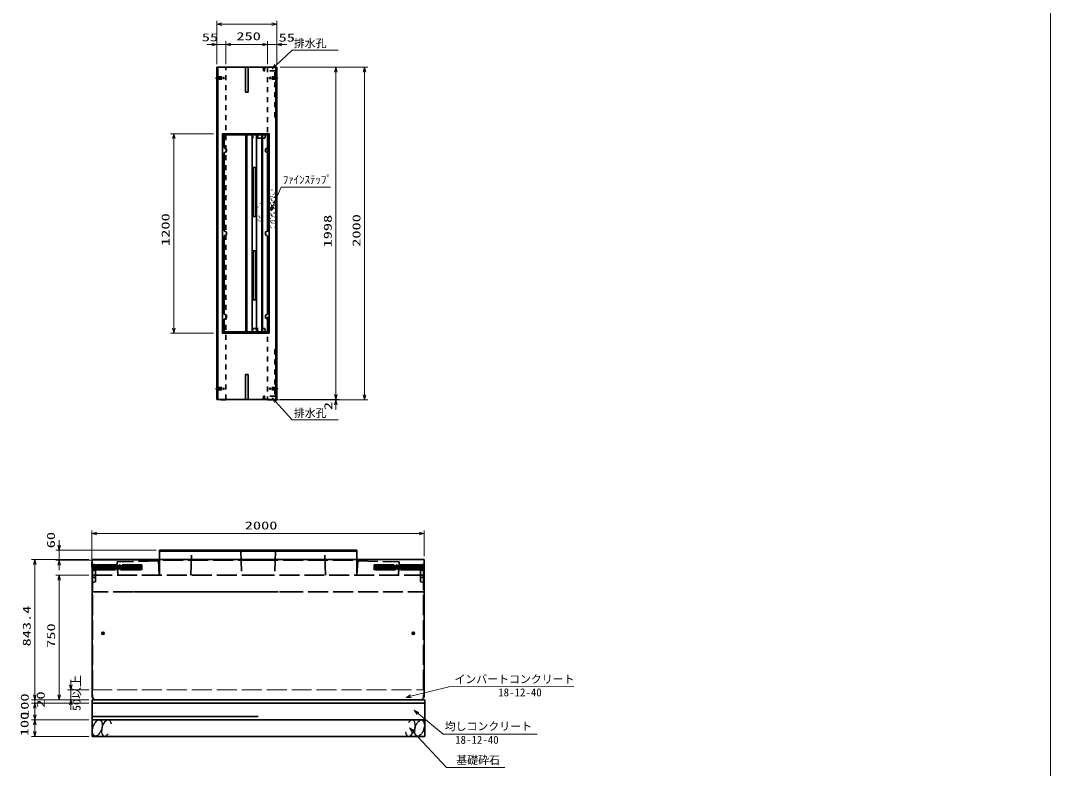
# Model space of a CAD drawing. Units: millimetres on the paper. Extents: x 0 to 1219, y 9 to 859.
# Drawn here: x 909.1 to 1218.6, y 426.2 to 651.1 of the extents above; entities that cross this region are included whole.
import ezdxf
from ezdxf.enums import TextEntityAlignment as Align

# ---------------------------------------------------------------- set-up
doc = ezdxf.new("R2010")
doc.units = ezdxf.units.MM
for name, pattern in [('DASHED', [7.5, 6, -1.5]), ('USER2', [18.5, 12, -1.5, 3.5, -1.5]), ('USER3', [3, 1.5, -1.5])]:
    doc.linetypes.add(name, pattern=pattern)
for name, color, linetype, lineweight in [('D-BMK（構造物基準線）', 2, 'USER2', 18), ('D-STR-DIM（寸法）', 7, 'Continuous', 13), ('D-STR-HTXT(均しCON-旗)', 7, 'Continuous', 13), ('D-STR-HTXT(基礎砕石-旗)', 7, 'Continuous', 13), ('D-STR-HTXT（WS-旗）', 7, 'Continuous', 13), ('D-STR-HTXT（旗上げ）', 7, 'Continuous', 13), ('D-STR-STRF(グリ)', 7, 'Continuous', 25), ('D-STR（構造物）', 1, 'Continuous', 35)]:
    doc.layers.add(name, color=color, linetype=linetype, lineweight=lineweight)
doc.styles.add('ＭＳ ゴシック', font='')
doc.styles.get('ＭＳ ゴシック').set_extended_font_data('MS Gothic')

# ---------------------------------------------------------------- blocks, each defined once
blk = doc.blocks.new('_Open30')
at = {"color": 7, "linetype": 'Continuous', "lineweight": 13}
for p, q in [((-1, 0.2679), (0, 0)), ((0, 0), (-1, -0.2679)), ((0, 0), (-1, 0))]:
    blk.add_line(p, q, dxfattribs=at)

msp = doc.modelspace()

# ---------------------------------------------------------------- linework, layer by layer
at = {"layer": 'D-BMK（構造物基準線）'}
for p, q in [((967.598, 633.8), (970.448, 633.8)), ((986.523, 633.8), (983.673, 633.8)), ((967.598, 540.4), (970.448, 540.4)), ((986.523, 540.4), (983.673, 540.4))]:
    msp.add_line(p, q, dxfattribs=at)
at = {"layer": 'D-STR-DIM（寸法）', "color": 2}
msp.add_line((1218.635, 858.584), (1218.635, 15.001), dxfattribs=at)
at = {"layer": 'D-STR-DIM（寸法）'}
for p, q in [((968.06, 644.946), (968.06, 650.996)), ((986.06, 644.976), (986.06, 650.996)), ((969.56, 649.996), (984.56, 649.996)), ((966.56, 643.946), (965.06, 643.946)), ((968.06, 638.05), (968.06, 644.946)), ((968.06, 643.946), (970.81, 643.946)), ((970.81, 638.101), (970.81, 644.946)), ((970.81, 638.05), (970.81, 644.946)), ((972.31, 643.946), (973.81, 643.946)), ((972.31, 643.946), (981.81, 643.946)), ((981.81, 643.946), (980.31, 643.946)), ((983.31, 638.05), (983.31, 644.946)), ((983.31, 638.086), (983.31, 644.946)), ((983.31, 643.946), (986.06, 643.946)), ((986.06, 638.019), (986.06, 644.946)), ((987.56, 643.946), (989.06, 643.946)), ((987.06, 637.05), (1004.849, 637.05)), ((1003.412, 637.05), (1013.489, 637.05)), ((1003.849, 538.65), (1003.849, 635.55)), ((1012.489, 538.55), (1012.489, 635.55)), ((967.06, 617.1), (954.097, 617.1)), ((955.097, 558.6), (955.097, 615.6)), ((967.06, 557.1), (954.097, 557.1)), ((1003.849, 538.65), (1003.849, 540.15)), ((985.81, 537.05), (1004.849, 537.05)), ((987.06, 537.15), (1004.849, 537.15)), ((987.06, 537.15), (1004.849, 537.15)), ((1002.412, 537.05), (1013.489, 537.05)), ((1003.849, 537.15), (1003.849, 537.05)), ((1003.849, 535.55), (1003.849, 534.05)), ((930.463, 489.274), (930.463, 497.82)), ((931.963, 496.82), (1028.863, 496.82)), ((1030.363, 490.029), (1030.363, 497.82)), ((920.692, 493.353), (920.692, 494.853)), ((949.788, 491.853), (919.692, 491.853)), ((920.692, 491.853), (920.692, 488.853)), ((929.563, 489.029), (912.365, 489.029)), ((913.365, 487.529), (913.365, 448.36)), ((949.788, 488.853), (919.692, 488.853)), ((920.692, 487.353), (920.692, 485.853)), ((929.563, 484.353), (919.692, 484.353)), ((920.692, 482.853), (920.692, 448.36)), ((924.124, 451.36), (924.124, 452.86)), ((913.365, 448.36), (913.365, 449.86)), ((929.563, 449.86), (923.124, 449.86)), ((924.124, 449.86), (924.124, 446.86)), ((929.563, 446.86), (912.365, 446.86)), ((929.563, 446.86), (912.365, 446.86)), ((929.563, 445.86), (912.365, 445.86)), ((929.563, 445.86), (912.365, 445.86)), ((913.365, 446.86), (913.365, 445.86)), ((929.563, 446.86), (919.692, 446.86)), ((929.563, 446.86), (923.124, 446.86)), ((913.365, 444.36), (913.365, 442.86)), ((913.365, 444.36), (913.365, 442.36)), ((924.124, 445.36), (924.124, 443.86)), ((929.563, 440.86), (912.365, 440.86)), ((929.563, 440.86), (912.365, 440.86)), ((913.365, 439.36), (913.365, 437.36)), ((929.563, 435.86), (912.365, 435.86))]:
    msp.add_line(p, q, dxfattribs=at)
at = {"layer": 'D-STR-DIM（寸法）', "color": 1, "linetype": 'DASHED'}
msp.add_line((930.563, 449.86), (1030.363, 449.86), dxfattribs=at)
at = {"layer": 'D-STR-HTXT(均しCON-旗)'}
msp.add_lwpolyline([(1064.319, 436.55), (1036.112, 436.55), (1028.553, 442.764)], dxfattribs=at)
at = {"layer": 'D-STR-HTXT(基礎砕石-旗)'}
msp.add_lwpolyline([(1054.634, 426.471), (1037.063, 426.471), (1026.973, 437.337)], dxfattribs=at)
at = {"layer": 'D-STR-HTXT（WS-旗）'}
for points in [[(1004.514, 642.196), (990.726, 642.196), (985.768, 637.607)], [(1004.514, 531.001), (990.726, 531.001), (985.678, 536.533)]]:
    msp.add_lwpolyline(points, dxfattribs=at)
at = {"layer": 'D-STR-HTXT（旗上げ）'}
for points in [[(1002.233, 601.008), (987.403, 601.008), (984.904, 595.258)], [(1075.396, 450.831), (1037.763, 450.784), (1026.399, 447.919)]]:
    msp.add_lwpolyline(points, dxfattribs=at)
at = {"layer": 'D-STR-STRF(グリ)'}
for centre, major_axis in [((932.138, 438.384), (0.79, 2.421)), ((1028.987, 438.337), (-0.79, -2.421))]:
    msp.add_ellipse(centre, major_axis=major_axis, ratio=0.5139, dxfattribs=at)
for centre, start_param, end_param in [((934.879, 438.384), 5.3575563, 10.3750652), ((1026.247, 438.337), 2.2159636, 7.2334726)]:
    msp.add_ellipse(centre, major_axis=(0.79, 2.421), ratio=0.5139, start_param=start_param, end_param=end_param, dxfattribs=at)
at = {"layer": 'D-STR（構造物）'}
for p, q in [((968.06, 537.15), (968.06, 637.05)), ((986.06, 637.05), (968.06, 637.05)), ((968.31, 537.15), (968.31, 637.05)), ((976.685, 637.05), (976.685, 629.55)), ((977.435, 637.05), (977.435, 629.55)), ((985.81, 637.05), (985.81, 537.15)), ((986.06, 637.05), (986.06, 537.15)), ((977.435, 629.55), (976.685, 629.55)), ((976.816, 616.725), (976.816, 557.475)), ((977.066, 616.725), (977.066, 557.475)), ((978.685, 616.725), (978.685, 557.475)), ((979.935, 616.725), (979.935, 557.475)), ((981.555, 616.725), (981.555, 557.475)), ((981.805, 616.725), (981.805, 557.475)), ((970.31, 611.352), (970.31, 587.85)), ((983.31, 587.85), (983.31, 611.352)), ((983.828, 599.098), (983.881, 599.045)), ((983.881, 599.045), (983.935, 599.098)), ((983.943, 599.952), (984.015, 599.933)), ((984.092, 597.552), (984.03, 597.509)), ((984.092, 597.552), (984.135, 597.491)), ((984.309, 598.225), (984.235, 598.238)), ((984.568, 600.127), (984.626, 600.176)), ((984.626, 600.176), (984.674, 600.118)), ((984.648, 598.154), (984.673, 598.224)), ((984.856, 597.478), (984.924, 597.51)), ((985.127, 598.689), (985.055, 598.669)), ((985.108, 598.761), (985.127, 598.689)), ((985.144, 599.621), (985.219, 599.621)), ((985.244, 597.852), (985.257, 597.925)), ((985.257, 597.925), (985.331, 597.912)), ((985.439, 598.052), (985.501, 598.095)), ((985.491, 599.237), (985.544, 599.29)), ((985.501, 598.095), (985.544, 598.033)), ((985.544, 599.29), (985.597, 599.237)), ((980.369, 595.002), (980.375, 595.077)), ((980.847, 595.617), (980.922, 595.623)), ((981.157, 596.124), (981.176, 596.197)), ((981.629, 596.707), (981.576, 596.76)), ((981.604, 596), (981.669, 596.037)), ((981.623, 594.91), (981.655, 594.842)), ((984.052, 594.42), (984.015, 594.355)), ((984.203, 596.139), (984.278, 596.139)), ((984.222, 596.309), (984.209, 596.383)), ((984.216, 594.801), (984.288, 594.821)), ((984.288, 594.821), (984.269, 594.893)), ((984.446, 595.617), (984.374, 595.598)), ((984.526, 597.376), (984.587, 597.419)), ((984.634, 596.948), (984.56, 596.955)), ((984.587, 597.419), (984.63, 597.357)), ((984.609, 595.58), (984.67, 595.537)), ((984.67, 595.537), (984.627, 595.476)), ((984.978, 596.532), (984.93, 596.589)), ((985.089, 596.474), (985.028, 596.431)), ((985.132, 596.413), (985.089, 596.474)), ((985.29, 595.624), (985.364, 595.637)), ((985.381, 596.422), (985.307, 596.435)), ((985.42, 594.569), (985.346, 594.556)), ((985.364, 595.637), (985.377, 595.564)), ((985.368, 596.348), (985.381, 596.422)), ((985.372, 596.8), (985.409, 596.865)), ((985.409, 596.865), (985.474, 596.827)), ((985.433, 594.496), (985.42, 594.569)), ((985.662, 594.399), (985.6, 594.442)), ((985.619, 594.337), (985.662, 594.399)), ((980.218, 593.664), (980.165, 593.717)), ((980.226, 591.838), (980.2, 591.768)), ((980.587, 593.966), (980.619, 594.034)), ((980.68, 592.303), (980.66, 592.375)), ((980.864, 592.215), (980.799, 592.177)), ((980.864, 592.215), (980.901, 592.15)), ((980.988, 591.746), (981.041, 591.799)), ((981.604, 591.254), (981.623, 591.326)), ((984.055, 592.597), (983.981, 592.603)), ((984.043, 593.011), (984.1, 593.059)), ((984.1, 593.059), (984.052, 593.117)), ((984.203, 591.55), (984.278, 591.55)), ((984.475, 594.064), (984.462, 593.99)), ((984.589, 592.452), (984.516, 592.433)), ((984.609, 592.826), (984.537, 592.845)), ((984.608, 592.38), (984.589, 592.452)), ((984.59, 592.754), (984.609, 592.826)), ((984.73, 594.254), (984.668, 594.211)), ((984.73, 594.254), (984.773, 594.192)), ((984.775, 592.095), (984.833, 592.143)), ((984.833, 592.143), (984.784, 592.2)), ((985.17, 593.267), (985.232, 593.31)), ((985.232, 593.31), (985.275, 593.248)), ((985.523, 593.257), (985.51, 593.183)), ((985.529, 592.061), (985.522, 591.986)), ((980.445, 591.192), (980.476, 591.124)), ((980.968, 590.767), (981.025, 590.816)), ((981.025, 590.816), (981.073, 590.758)), ((984, 589.393), (984.053, 589.34)), ((984.263, 590.771), (984.195, 590.803)), ((984.301, 588.919), (984.369, 588.887)), ((984.369, 588.887), (984.337, 588.819)), ((984.37, 590.413), (984.445, 590.407)), ((984.445, 590.407), (984.439, 590.332)), ((984.715, 590.942), (984.643, 590.961)), ((984.715, 590.942), (984.696, 590.869)), ((984.939, 590.259), (984.881, 590.211)), ((984.891, 590.316), (984.939, 590.259)), ((985.3, 590.94), (985.306, 591.014)), ((985.406, 589.056), (985.412, 589.13)), ((985.496, 590.787), (985.448, 590.844)), ((985.545, 588.855), (985.602, 588.903)), ((985.602, 588.903), (985.554, 588.96)), ((985.628, 590.102), (985.635, 590.176)), ((970.31, 586.35), (970.31, 562.847)), ((983.31, 562.847), (983.31, 586.35)), ((983.31, 557.475), (983.31, 561.347)), ((982.714, 557.475), (983.31, 557.475)), ((976.685, 537.15), (976.685, 544.65)), ((977.435, 544.65), (976.685, 544.65)), ((977.435, 537.15), (977.435, 544.65)), ((986.06, 537.15), (968.06, 537.15)), ((969.311, 537.05), (969.21, 537.15)), ((970.81, 537.05), (969.311, 537.05)), ((970.81, 537.05), (970.91, 537.15)), ((983.31, 537.05), (983.21, 537.15)), ((983.31, 537.05), (984.81, 537.05)), ((984.81, 537.05), (984.91, 537.15)), ((950.788, 491.853), (950.788, 489.029)), ((980.463, 491.853), (950.788, 491.853)), ((950.788, 491.604), (980.463, 491.604)), ((980.463, 491.576), (950.788, 491.576)), ((980.463, 491.853), (1010.138, 491.853)), ((1010.138, 491.604), (980.463, 491.604)), ((980.463, 491.576), (1010.138, 491.576)), ((1010.138, 491.853), (1010.138, 489.029)), ((930.463, 488.274), (930.563, 488.374)), ((930.463, 486.774), (930.463, 488.274)), ((930.563, 486.674), (930.463, 486.774)), ((930.563, 447.61), (930.563, 489.029)), ((930.563, 489.029), (980.463, 489.029)), ((1030.363, 489.029), (980.463, 489.029)), ((1030.363, 447.61), (1030.363, 489.029)), ((933.363, 466.853), (934.263, 466.853)), ((933.813, 467.303), (933.813, 466.403)), ((1027.563, 466.853), (1026.663, 466.853)), ((1027.113, 467.303), (1027.113, 466.403)), ((931.313, 446.86), (930.563, 447.61)), ((1030.563, 446.86), (930.563, 446.86)), ((930.563, 446.86), (930.563, 445.86)), ((930.563, 445.86), (1030.563, 445.86)), ((930.563, 445.86), (1030.563, 445.86)), ((930.563, 445.86), (930.563, 440.86)), ((980.463, 446.86), (931.313, 446.86)), ((980.463, 446.86), (1029.613, 446.86)), ((1029.613, 446.86), (1030.363, 447.61)), ((1030.563, 446.86), (1030.563, 445.86)), ((1030.563, 445.86), (1030.563, 440.86)), ((930.563, 441.865), (980.463, 441.865)), ((930.563, 440.86), (1030.563, 440.86)), ((930.563, 440.86), (930.563, 435.86)), ((930.563, 440.86), (1030.563, 440.86)), ((1030.563, 440.86), (1030.563, 435.86)), ((930.563, 435.86), (1030.563, 435.86))]:
    msp.add_line(p, q, dxfattribs=at)
at = {"layer": 'D-STR（構造物）', "linetype": 'USER3'}
for p, q in [((970.81, 537.15), (970.81, 637.05)), ((982.412, 636), (982.486, 637.05)), ((983.31, 637.05), (983.31, 537.15)), ((985.485, 622.05), (985.485, 636)), ((968.06, 634.15), (970.061, 634.15)), ((968.06, 633.45), (970.061, 633.45)), ((970.061, 633.45), (970.061, 634.15)), ((986.06, 634.15), (984.06, 634.15)), ((984.06, 633.45), (984.06, 634.15)), ((986.06, 633.45), (984.06, 633.45)), ((985.485, 622.05), (986.06, 622.05)), ((980.231, 615.725), (980.48, 616.725)), ((980.48, 557.475), (980.231, 558.475)), ((985.485, 552.15), (985.485, 538.2)), ((985.485, 552.15), (986.06, 552.15)), ((968.06, 540.75), (970.061, 540.75)), ((968.06, 540.05), (970.061, 540.05)), ((970.061, 540.75), (970.061, 540.05)), ((984.06, 540.75), (984.06, 540.05)), ((986.06, 540.75), (984.06, 540.75)), ((986.06, 540.05), (984.06, 540.05)), ((982.412, 538.2), (982.486, 537.15))]:
    msp.add_line(p, q, dxfattribs=at)
at = {"layer": 'D-STR（構造物）', "linetype": 'DASHED'}
for p, q in [((960.238, 484.353), (960.488, 491.576)), ((975.238, 491.576), (975.488, 484.353)), ((985.688, 491.576), (985.438, 484.353)), ((1000.688, 484.353), (1000.438, 491.576)), ((930.562, 487.179), (931.241, 487.518)), ((932.062, 487.429), (930.562, 486.679)), ((934.062, 487.429), (930.562, 485.679)), ((930.562, 487.429), (933.562, 485.929)), ((933.062, 487.429), (930.562, 486.179)), ((930.562, 486.929), (932.562, 485.929)), ((930.562, 486.429), (931.562, 485.929)), ((931.613, 487.429), (930.563, 487.682)), ((931.514, 487.453), (934.562, 485.929)), ((945.563, 487.429), (931.613, 487.429)), ((932.062, 485.929), (935.062, 487.429)), ((935.562, 485.929), (932.562, 487.429)), ((933.062, 485.929), (936.062, 487.429)), ((936.562, 485.929), (933.562, 487.429)), ((934.062, 485.929), (937.062, 487.429)), ((937.562, 485.929), (934.562, 487.429)), ((938.062, 487.429), (935.062, 485.929)), ((935.562, 487.429), (938.562, 485.929)), ((939.062, 487.429), (936.062, 485.929)), ((936.562, 487.429), (939.562, 485.929)), ((940.062, 487.429), (937.062, 485.929)), ((937.562, 487.429), (940.562, 485.929)), ((938.062, 485.929), (941.062, 487.429)), ((950.513, 488.604), (938.063, 488.354)), ((938.063, 488.354), (938.298, 484.353)), ((941.562, 485.929), (938.562, 487.429)), ((939.062, 485.929), (942.062, 487.429)), ((942.562, 485.929), (939.562, 487.429)), ((940.062, 485.929), (943.062, 487.429)), ((943.562, 485.929), (940.562, 487.429)), ((944.062, 487.429), (941.062, 485.929)), ((941.562, 487.429), (944.562, 485.929)), ((942.062, 485.929), (945.062, 487.429)), ((942.562, 487.429), (945.563, 485.928)), ((945.563, 487.179), (943.062, 485.929)), ((945.563, 486.428), (943.562, 487.429)), ((945.563, 486.679), (944.062, 485.929)), ((944.562, 487.429), (945.563, 486.928)), ((945.062, 485.929), (945.563, 486.179)), ((945.563, 485.929), (945.563, 487.429)), ((950.513, 488.604), (950.763, 484.353)), ((950.788, 489.029), (950.788, 484.353)), ((980.463, 488.853), (950.788, 488.853)), ((980.463, 488.853), (1010.138, 488.853)), ((1010.138, 489.029), (1010.138, 484.353)), ((1010.413, 488.604), (1010.163, 484.353)), ((1010.413, 488.604), (1022.863, 488.354)), ((1016.364, 487.429), (1015.363, 486.928)), ((1018.364, 487.429), (1015.363, 485.928)), ((1015.363, 487.429), (1029.312, 487.429)), ((1015.363, 485.929), (1015.363, 487.429)), ((1015.363, 486.428), (1017.363, 487.429)), ((1015.363, 487.179), (1017.863, 485.929)), ((1015.363, 486.679), (1016.864, 485.929)), ((1015.864, 485.929), (1015.363, 486.179)), ((1018.864, 485.929), (1015.864, 487.429)), ((1019.364, 487.429), (1016.363, 485.929)), ((1016.864, 487.429), (1019.864, 485.929)), ((1017.363, 485.929), (1020.364, 487.429)), ((1020.864, 485.929), (1017.863, 487.429)), ((1018.364, 485.929), (1021.364, 487.429)), ((1021.864, 485.929), (1018.864, 487.429)), ((1019.364, 485.929), (1022.364, 487.429)), ((1022.864, 485.929), (1019.864, 487.429)), ((1023.363, 487.429), (1020.364, 485.929)), ((1020.864, 487.429), (1023.864, 485.929)), ((1024.364, 487.429), (1021.364, 485.929)), ((1021.863, 487.429), (1024.864, 485.929)), ((1025.364, 487.429), (1022.363, 485.929)), ((1022.863, 488.354), (1022.627, 484.353)), ((1022.864, 487.429), (1025.864, 485.929)), ((1023.363, 485.929), (1026.364, 487.429)), ((1026.864, 485.929), (1023.864, 487.429)), ((1024.364, 485.929), (1027.364, 487.429)), ((1027.863, 485.929), (1024.864, 487.429)), ((1025.364, 485.929), (1028.363, 487.429)), ((1028.864, 485.929), (1025.864, 487.429)), ((1029.411, 487.453), (1026.364, 485.929)), ((1026.864, 487.429), (1030.364, 485.679)), ((1030.364, 487.429), (1027.364, 485.929)), ((1027.863, 487.429), (1030.364, 486.179)), ((1030.364, 486.929), (1028.363, 485.929)), ((1028.864, 487.429), (1030.364, 486.679)), ((1029.312, 487.429), (1030.363, 487.682)), ((1030.364, 486.429), (1029.364, 485.929)), ((1030.364, 487.179), (1029.684, 487.518)), ((930.563, 485.602), (931.613, 485.929)), ((930.563, 484.353), (980.413, 484.353)), ((930.563, 483.836), (931.613, 483.568)), ((930.713, 485.853), (930.713, 447.46)), ((931.612, 485.929), (945.563, 485.929)), ((931.613, 485.929), (931.613, 482.371)), ((1030.363, 484.353), (980.513, 484.353)), ((1029.314, 485.929), (1015.363, 485.929)), ((1029.313, 485.929), (1029.313, 482.371)), ((1030.363, 485.602), (1029.313, 485.929)), ((1030.363, 483.836), (1029.313, 483.568)), ((1030.213, 485.853), (1030.213, 447.46)), ((931.613, 482.371), (930.563, 482.102)), ((1029.313, 482.371), (1030.363, 482.102)), ((980.413, 479.353), (930.563, 479.353)), ((992.913, 479.353), (943.063, 479.353)), ((980.513, 479.353), (1030.363, 479.353))]:
    msp.add_line(p, q, dxfattribs=at)
at = {"layer": 'D-STR（構造物）', "linetype": 'USER3'}
for points in [[(985.485, 636), (982.046, 636), (981.966, 637.05)], [(981.725, 615.725), (978.994, 615.725), (978.726, 616.726)], [(978.726, 557.473), (978.994, 558.475), (981.725, 558.475)], [(985.485, 538.2), (982.046, 538.2), (981.966, 537.15)]]:
    msp.add_lwpolyline(points, dxfattribs=at)
at = {"layer": 'D-STR（構造物）'}
for points in [[(983.81, 557.1), (983.81, 617.1), (969.81, 617.1), (969.81, 557.1)], [(981.684, 616.725), (981.725, 615.725), (982.462, 615.725), (982.714, 616.725)], [(978.935, 592.225), (979.685, 592.225), (979.685, 606.975), (978.935, 606.975)], [(979.685, 567.125), (979.685, 581.875), (978.935, 581.875), (978.935, 567.125)], [(981.725, 558.475), (981.684, 557.475), (982.714, 557.475), (982.462, 558.475)]]:
    msp.add_lwpolyline(points, close=True, dxfattribs=at)
for points in [[(981.684, 616.725), (970.31, 616.725), (970.31, 612.852)], [(983.31, 612.852), (983.31, 616.725), (982.714, 616.725)], [(970.31, 612.852), (970.939, 612.489), (970.939, 611.715), (970.31, 611.352)], [(983.31, 612.852), (982.681, 612.489), (982.681, 611.715), (983.31, 611.352)], [(970.31, 587.85), (970.939, 587.486), (970.939, 586.713)], [(970.31, 587.85), (970.939, 587.486), (970.939, 586.713), (970.31, 586.35)], [(983.31, 587.85), (982.681, 587.486), (982.681, 586.713), (983.31, 586.35)], [(970.31, 561.347), (970.939, 561.71), (970.939, 562.484), (970.31, 562.847)], [(970.31, 561.347), (970.31, 557.475), (981.684, 557.475)], [(983.31, 562.847), (982.681, 562.484), (982.681, 561.71), (983.31, 561.347)]]:
    msp.add_lwpolyline(points, dxfattribs=at)
for centre, radius in [((933.813, 466.853), 0.35), ((933.813, 466.853), 0.3), ((1027.113, 466.853), 0.35), ((1027.113, 466.853), 0.3)]:
    msp.add_circle(centre, radius, dxfattribs=at)

# ---------------------------------------------------------------- block references
at = {"layer": 'D-STR-DIM（寸法）', "xscale": 1.5, "yscale": 1.5}
for p, rotation in [((968.06, 649.996), 180), ((970.81, 643.946), 180), ((970.81, 643.946), 180), ((986.06, 643.946), 180), ((1003.849, 637.05), 90), ((1012.489, 637.05), 90), ((955.097, 617.1), 90), ((955.097, 557.1), 270), ((1003.849, 537.15), 270), ((1003.849, 537.15), 270), ((1003.849, 537.05), 90), ((1012.489, 537.05), 270), ((930.463, 496.82), 180), ((920.692, 491.853), 270), ((913.365, 489.029), 90), ((920.692, 488.853), 90), ((920.692, 484.353), 90), ((924.124, 449.86), 270), ((913.365, 446.86), 270), ((913.365, 446.86), 270), ((913.365, 445.86), 90), ((913.365, 445.86), 90), ((920.692, 446.86), 270), ((924.124, 446.86), 90), ((913.365, 440.86), 270), ((913.365, 440.86), 90), ((913.365, 435.86), 270)]:
    msp.add_blockref('_Open30', p, dxfattribs=dict(at, rotation=rotation))
for p in [(986.06, 649.996), (968.06, 643.946), (983.31, 643.946), (983.31, 643.946), (1030.363, 496.82)]:
    msp.add_blockref('_Open30', p, dxfattribs=at)
at = {"layer": 'D-STR-HTXT(均しCON-旗)', "xscale": 1.5, "yscale": 1.5, "rotation": 140.57786}
msp.add_blockref('_Open30', (1027.394, 443.716), dxfattribs=at)
at = {"layer": 'D-STR-HTXT(基礎砕石-旗)', "xscale": 1.5, "yscale": 1.5, "rotation": 132.88015}
msp.add_blockref('_Open30', (1025.952, 438.436), dxfattribs=at)
at = {"layer": 'D-STR-HTXT（WS-旗）', "xscale": 1.5, "yscale": 1.5}
for p, rotation in [((984.667, 636.588), 222.78711), ((984.667, 537.642), 132.37661)]:
    msp.add_blockref('_Open30', p, dxfattribs=dict(at, rotation=rotation))
at = {"layer": 'D-STR-HTXT（旗上げ）', "xscale": 1.5, "yscale": 1.5}
for p, rotation in [((984.306, 593.882), 246.50838), ((1024.945, 447.553), 194.1476)]:
    msp.add_blockref('_Open30', p, dxfattribs=dict(at, rotation=rotation))

# ---------------------------------------------------------------- texts
at = {"layer": 'D-STR-DIM（寸法）', "style": 'ＭＳ ゴシック', "width": 1.5}
for s, p in [('55', (963.541, 644.165)), ('250', (973.935, 644.484)), ('55', (986.625, 644.07)), ('2000', (976.454, 497.357))]:
    msp.add_text(s, height=2.405, dxfattribs=at).set_placement(p, align=Align.BOTTOM_LEFT)
at = {"layer": 'D-STR-DIM（寸法）', "style": 'ＭＳ ゴシック'}
for s, width, p in [('1200', 1.5, (954.559, 583.35)), ('1998', 1.5, (1003.312, 582.891)), ('2000', 1.5, (1011.952, 583.091)), ('2', 1.5, (1003.487, 533.962)), ('60', 1.5, (920.111, 492.425)), ('843.4', 1.5, (912.828, 462.91)), ('750', 1.5, (920.154, 462.482)), ('50以上', 1.1, (927.799, 443.504)), ('20', 1.5, (917.036, 444.472)), ('100', 1.5, (912.219, 441.413)), ('100', 1.5, (912.166, 435.911))]:
    msp.add_text(s, height=2.405, rotation=90, dxfattribs=dict(at, width=width)).set_placement(p, align=Align.BOTTOM_LEFT)
at = {"layer": 'D-STR-HTXT(均しCON-旗)', "style": 'ＭＳ ゴシック'}
for s, p in [('均しコンクリート', (1036.559, 436.961)), ('18-12-40', (1039.693, 432.899))]:
    msp.add_text(s, height=2.405, dxfattribs=at).set_placement(p, align=Align.BOTTOM_LEFT)
at = {"layer": 'D-STR-HTXT(基礎砕石-旗)', "style": 'ＭＳ ゴシック'}
msp.add_text('基礎砕石', height=2.405, dxfattribs=at).set_placement((1040.047, 426.805), align=Align.BOTTOM_LEFT)
at = {"layer": 'D-STR-HTXT（WS-旗）', "style": 'ＭＳ ゴシック'}
for p in [(991.207, 642.348), (991.207, 531.153)]:
    msp.add_text('排水孔', height=2.405, dxfattribs=at).set_placement(p, align=Align.BOTTOM_LEFT)
at = {"layer": 'D-STR-HTXT（旗上げ）', "style": 'ＭＳ ゴシック'}
for s, p in [('ﾌｧｲﾝｽﾃｯﾌﾟ', (987.883, 601.333)), ('インバートコンクリート', (1039.493, 451.128)), ('18-12-40', (1052.635, 447.181))]:
    msp.add_text(s, height=2.405, dxfattribs=at).set_placement(p, align=Align.BOTTOM_LEFT)

doc.saveas('drawing.dxf')
